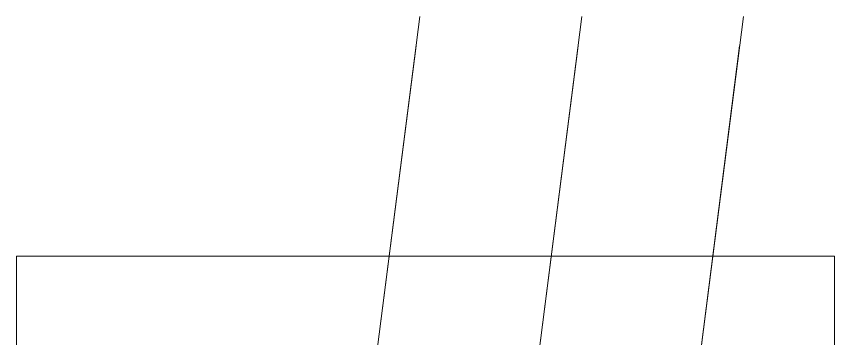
# Model space of a CAD drawing. Header units: metres. Extents: x 226877 to 228933, y 6571586 to 6573950.
# Drawn here: x 226877 to 228933, y 6573141 to 6573950 of the extents above; entities that cross this region are included whole.
import ezdxf

# ---------------------------------------------------------------- set-up
doc = ezdxf.new("R2010")
doc.units = ezdxf.units.M
doc.header["$LTSCALE"] = 2.5
doc.layers.add('C-IMAG-LOCL', color=8, linetype='CONTINUOUS', lineweight=13)
doc.layers.add('C-PROP-ADJN', color=9, linetype='CONTINUOUS', lineweight=13)
picture_1 = doc.add_image_def('image1.png', size_in_pixel=(1400, 1199))

msp = doc.modelspace()

# ---------------------------------------------------------------- linework, layer by layer
at = {"layer": 'C-PROP-ADJN', "lineweight": 9, "true_color": 0x737373}
for points in [[(227891.5, 6573950.4), (227784.6, 6573120), (228185, 6573064.7), (228298.1, 6573950.4)], [(228298.1, 6573950.4), (228185, 6573064.7), (228584.4, 6573013.7), (228704.1, 6573950.4)]]:
    msp.add_lwpolyline(points, dxfattribs=at)
at = {"layer": 'C-PROP-ADJN', "lineweight": 9, "true_color": 0x4c4c4c}
for points in [[(227882, 6573876.6), (227784.6, 6573120), (228185, 6573064.7), (228288.7, 6573876.6)], [(228288.7, 6573876.6), (228185, 6573064.7), (228584.4, 6573013.7), (228694.6, 6573876.6)]]:
    msp.add_lwpolyline(points, dxfattribs=at)

# ---------------------------------------------------------------- pictures from other files: only their frames are drawn
at = {"layer": 'C-IMAG-LOCL'}
image = msp.add_image(picture_1, insert=(226877.4, 6571586.2), size_in_units=(2055.9, 1762.2), dxfattribs=dict(at, fade=35))

doc.saveas('drawing.dxf')
